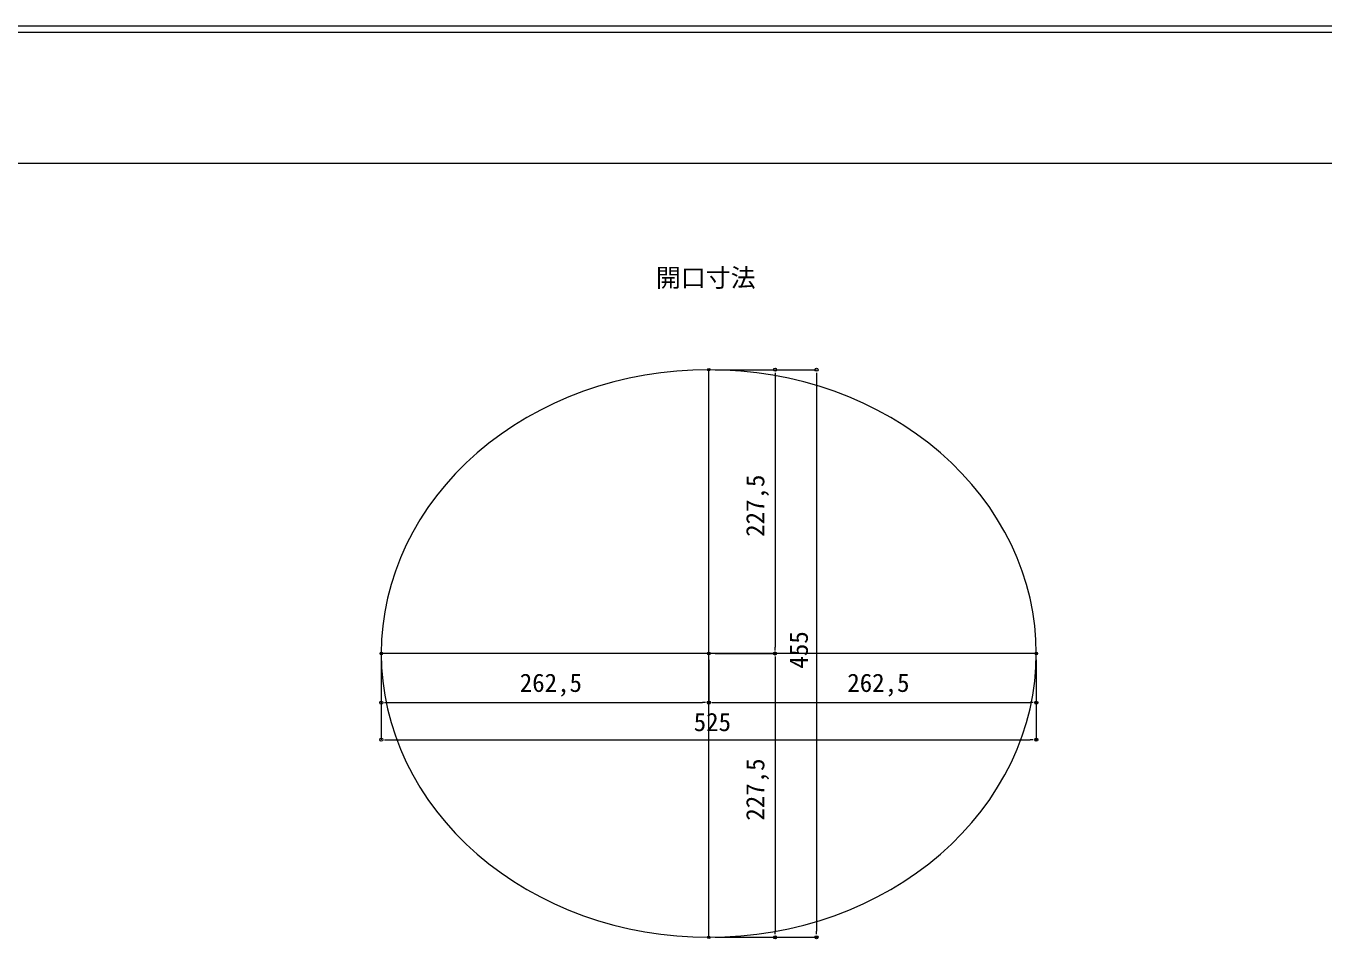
# Model space of a CAD drawing. Units: millimetres, scale not verified. Extents: x -1002 to 1010, y -687 to 676.
# Drawn here: x -44 to 1002, y -92 to 640 of the extents above; entities that cross this region are included whole.
import ezdxf
from ezdxf.enums import TextEntityAlignment as Align

# ---------------------------------------------------------------- set-up
doc = ezdxf.new("R2010")
doc.units = ezdxf.units.MM
doc.header["$LTSCALE"] = 5
doc.header["$PDMODE"] = 32
doc.header["$PDSIZE"] = 2
doc.layers.add('0-0', color=7, linetype='Continuous', lineweight=15)
doc.layers.add('F-0', color=7, linetype='Continuous', lineweight=15)
doc.styles.add('ＭＳ ゴシック', font='')
doc.styles.get('ＭＳ ゴシック').set_extended_font_data('MS Gothic')

# ---------------------------------------------------------------- blocks, each defined once
blk = doc.blocks.new('_DOT')
at = {"layer": '0-0'}
blk.add_line((-0.5, 0), (-1, 0), dxfattribs=at)
blk.add_circle((0, 0), 0.25, dxfattribs=at)
blk.add_circle((0, 0), 0.25, dxfattribs=at)

msp = doc.modelspace()

# ---------------------------------------------------------------- linework, layer by layer
at = {"layer": 'F-0'}
for p, q in [((1002.034, 640.036), (-1002.086, 640.036)), ((1002.034, 635.036), (-1002.086, 635.036)), ((1002.034, 530.036), (-1002.086, 530.036)), ((507.653, 364.654), (555.795, 364.654)), ((507.653, 364.654), (588.947, 364.654)), ((555.795, 359.654), (555.795, 142.154)), ((588.947, 359.654), (588.947, -85.346)), ((507.653, 137.154), (555.795, 137.154)), ((507.653, 137.154), (555.795, 137.154)), ((240.153, 132.154), (240.153, 68.026)), ((240.153, 132.154), (240.153, 97.75)), ((502.653, 132.154), (502.653, 97.75)), ((502.653, 132.154), (502.653, 97.75)), ((555.795, 132.154), (555.795, -85.346)), ((765.153, 132.154), (765.153, 97.75)), ((765.153, 132.154), (765.153, 68.026)), ((245.153, 97.75), (497.653, 97.75)), ((507.653, 97.75), (760.153, 97.75)), ((245.153, 68.026), (760.153, 68.026)), ((507.653, -90.346), (555.795, -90.346)), ((507.653, -90.346), (588.947, -90.346))]:
    msp.add_line(p, q, dxfattribs=at)
at = {"layer": 'F-0', "lineweight": 18}
for points in [[(765.158, 137.154), (764.838, 148.314), (763.888, 159.454), (762.308, 170.534), (760.108, 181.534), (757.288, 192.434), (753.848, 203.194), (749.808, 213.794), (745.168, 224.214), (739.948, 234.424), (734.158, 244.394), (727.808, 254.114), (720.918, 263.544), (713.498, 272.674), (705.568, 281.474), (697.148, 289.934), (688.268, 298.024), (678.938, 305.724), (669.178, 313.014), (659.028, 319.884), (648.488, 326.314), (637.608, 332.284), (626.398, 337.794), (614.888, 342.814), (603.108, 347.334), (591.088, 351.354), (578.858, 354.854), (566.438, 357.834), (553.868, 360.284), (541.168, 362.194), (528.378, 363.554), (515.538, 364.384), (502.658, 364.654), (489.778, 364.384), (476.928, 363.554), (464.138, 362.194), (451.438, 360.284), (438.868, 357.834), (426.458, 354.854), (414.218, 351.354)], [(414.218, 351.354), (402.198, 347.334), (390.418, 342.814), (378.908, 337.794), (367.698, 332.284), (356.818, 326.314), (346.278, 319.884), (336.128, 313.014), (326.368, 305.724), (317.038, 298.024), (308.158, 289.934), (299.738, 281.474), (291.808, 272.674), (284.388, 263.544), (277.498, 254.114), (271.148, 244.394), (265.358, 234.424), (260.138, 224.214), (255.498, 213.794), (251.458, 203.194), (248.018, 192.434), (245.198, 181.534), (242.998, 170.534), (241.418, 159.454), (240.468, 148.314), (240.158, 137.154), (240.468, 125.994), (241.418, 114.854), (242.998, 103.774), (245.198, 92.774), (248.018, 81.874), (251.458, 71.114), (255.498, 60.514), (260.138, 50.094), (265.358, 39.885), (271.148, 29.911), (277.498, 20.196), (284.388, 10.762), (291.808, 1.633), (299.738, -7.17)], [(727.808, 20.196), (734.158, 29.911), (739.948, 39.885), (745.168, 50.094), (749.808, 60.514), (753.848, 71.114), (757.288, 81.874), (760.108, 92.774), (762.308, 103.774), (763.888, 114.854), (764.838, 125.994), (765.158, 137.154)], [(299.738, -7.17), (308.158, -15.626), (317.038, -23.713), (326.368, -31.412), (336.128, -38.706), (346.278, -45.576), (356.818, -52.005), (367.698, -57.979), (378.908, -63.483), (390.418, -68.503), (402.198, -73.028), (414.218, -77.047), (426.458, -80.55), (438.868, -83.528), (451.438, -85.975), (464.138, -87.884), (476.928, -89.25), (489.778, -90.072), (502.658, -90.346), (515.538, -90.072), (528.378, -89.25), (541.168, -87.884), (553.868, -85.975), (566.438, -83.528), (578.858, -80.55), (591.088, -77.047), (603.108, -73.028), (614.888, -68.503), (626.398, -63.483), (637.608, -57.979), (648.488, -52.005), (659.028, -45.576), (669.178, -38.706), (678.938, -31.412), (688.268, -23.713), (697.148, -15.626), (705.568, -7.17), (713.498, 1.633), (720.918, 10.762), (727.808, 20.196)]]:
    msp.add_lwpolyline(points, dxfattribs=at)
at = {"layer": 'F-0', "color": 8, "lineweight": 18}
for points in [[(502.653, -90.346), (502.653, 137.154), (502.653, 364.654)], [(765.153, 137.154), (502.653, 137.154), (240.153, 137.154)]]:
    msp.add_lwpolyline(points, dxfattribs=at)
at = {"layer": 'F-0'}
for p in [(502.653, 364.654), (240.153, 137.154), (502.653, 137.154), (502.653, 137.154), (555.795, 137.154), (765.153, 137.154), (502.653, 97.75), (765.153, 97.75), (765.153, 68.026), (502.653, -90.346), (555.795, -90.346), (588.947, -90.346)]:
    msp.add_point(p, dxfattribs=at)

# ---------------------------------------------------------------- block references
at = {"layer": 'F-0', "xscale": 5, "yscale": 5}
for p, rotation in [((555.795, 364.654), 90), ((588.947, 364.654), 90), ((555.795, 137.154), 270), ((555.795, 137.154), 90), ((240.153, 97.75), 180), ((502.653, 97.75), 180), ((240.153, 68.026), 180), ((555.795, -90.346), 270), ((588.947, -90.346), 270)]:
    msp.add_blockref('_DOT', p, dxfattribs=dict(at, rotation=rotation))
for p in [(502.653, 97.75), (765.153, 97.75), (765.153, 68.026)]:
    msp.add_blockref('_DOT', p, dxfattribs=at)

# ---------------------------------------------------------------- texts
at = {"layer": 'F-0', "style": 'ＭＳ ゴシック'}
for s, p in [('開口寸法', (460.219, 426.618)), ('262,5', (351.162, 101.963)), ('262,5', (613.662, 101.963)), ('525', (490.566, 70.526))]:
    msp.add_text(s, height=14.66, dxfattribs=at).set_placement(p, align=Align.BOTTOM_LEFT)
for s, p in [('227,5', (551.582, 230.663)), ('455', (586.447, 125.066)), ('227,5', (551.582, 3.163))]:
    msp.add_text(s, height=14.66, rotation=90, dxfattribs=at).set_placement(p, align=Align.BOTTOM_LEFT)

doc.saveas('drawing.dxf')
